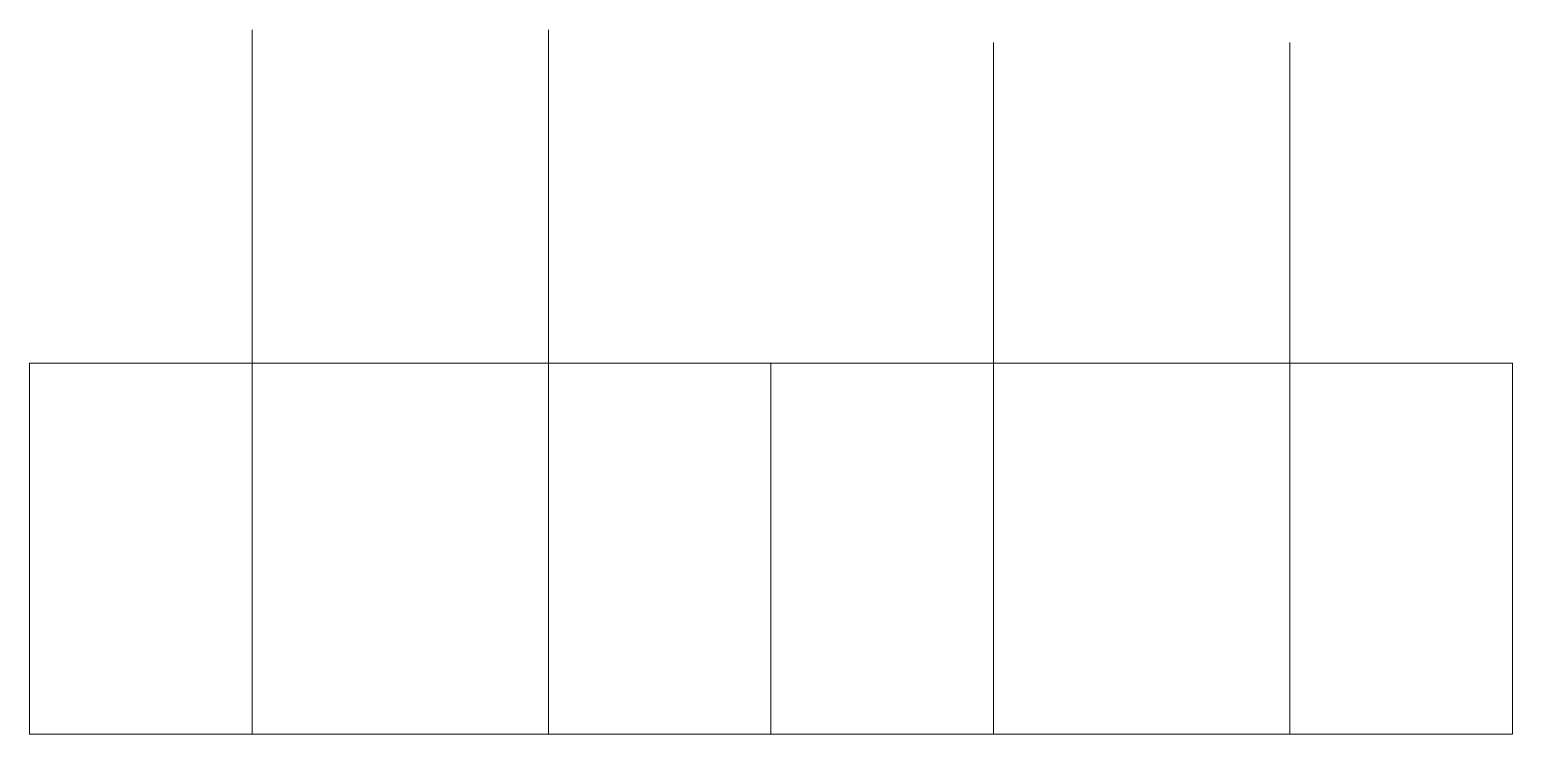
# Model space of a CAD drawing. Header units: inches. Extents: x 127.02 to 134.86, y -100.72 to -97.
import ezdxf

# ---------------------------------------------------------------- set-up
doc = ezdxf.new("R2010")
doc.units = ezdxf.units.IN
doc.header["$MEASUREMENT"] = 0
doc.layers.add('E201-Electrical-2nd-floor', color=4, linetype='Continuous', lineweight=9)

msp = doc.modelspace()

# ---------------------------------------------------------------- linework, layer by layer
at = {"layer": 'E201-Electrical-2nd-floor'}
for p, q in [((128.1965, -96.9958), (128.1965, -100.7206)), ((129.7654, -96.9958), (129.7654, -100.7206)), ((132.1187, -97.0638), (132.1187, -100.7206)), ((133.6876, -97.0638), (133.6876, -100.7206)), ((127.0198, -98.7595), (127.0198, -100.7206)), ((134.8643, -98.7595), (127.0198, -98.7595)), ((130.942, -100.7206), (130.942, -98.7595)), ((134.8643, -100.7206), (134.8643, -98.7595)), ((127.0198, -100.7206), (134.8643, -100.7206))]:
    msp.add_line(p, q, dxfattribs=at)

doc.saveas('drawing.dxf')
